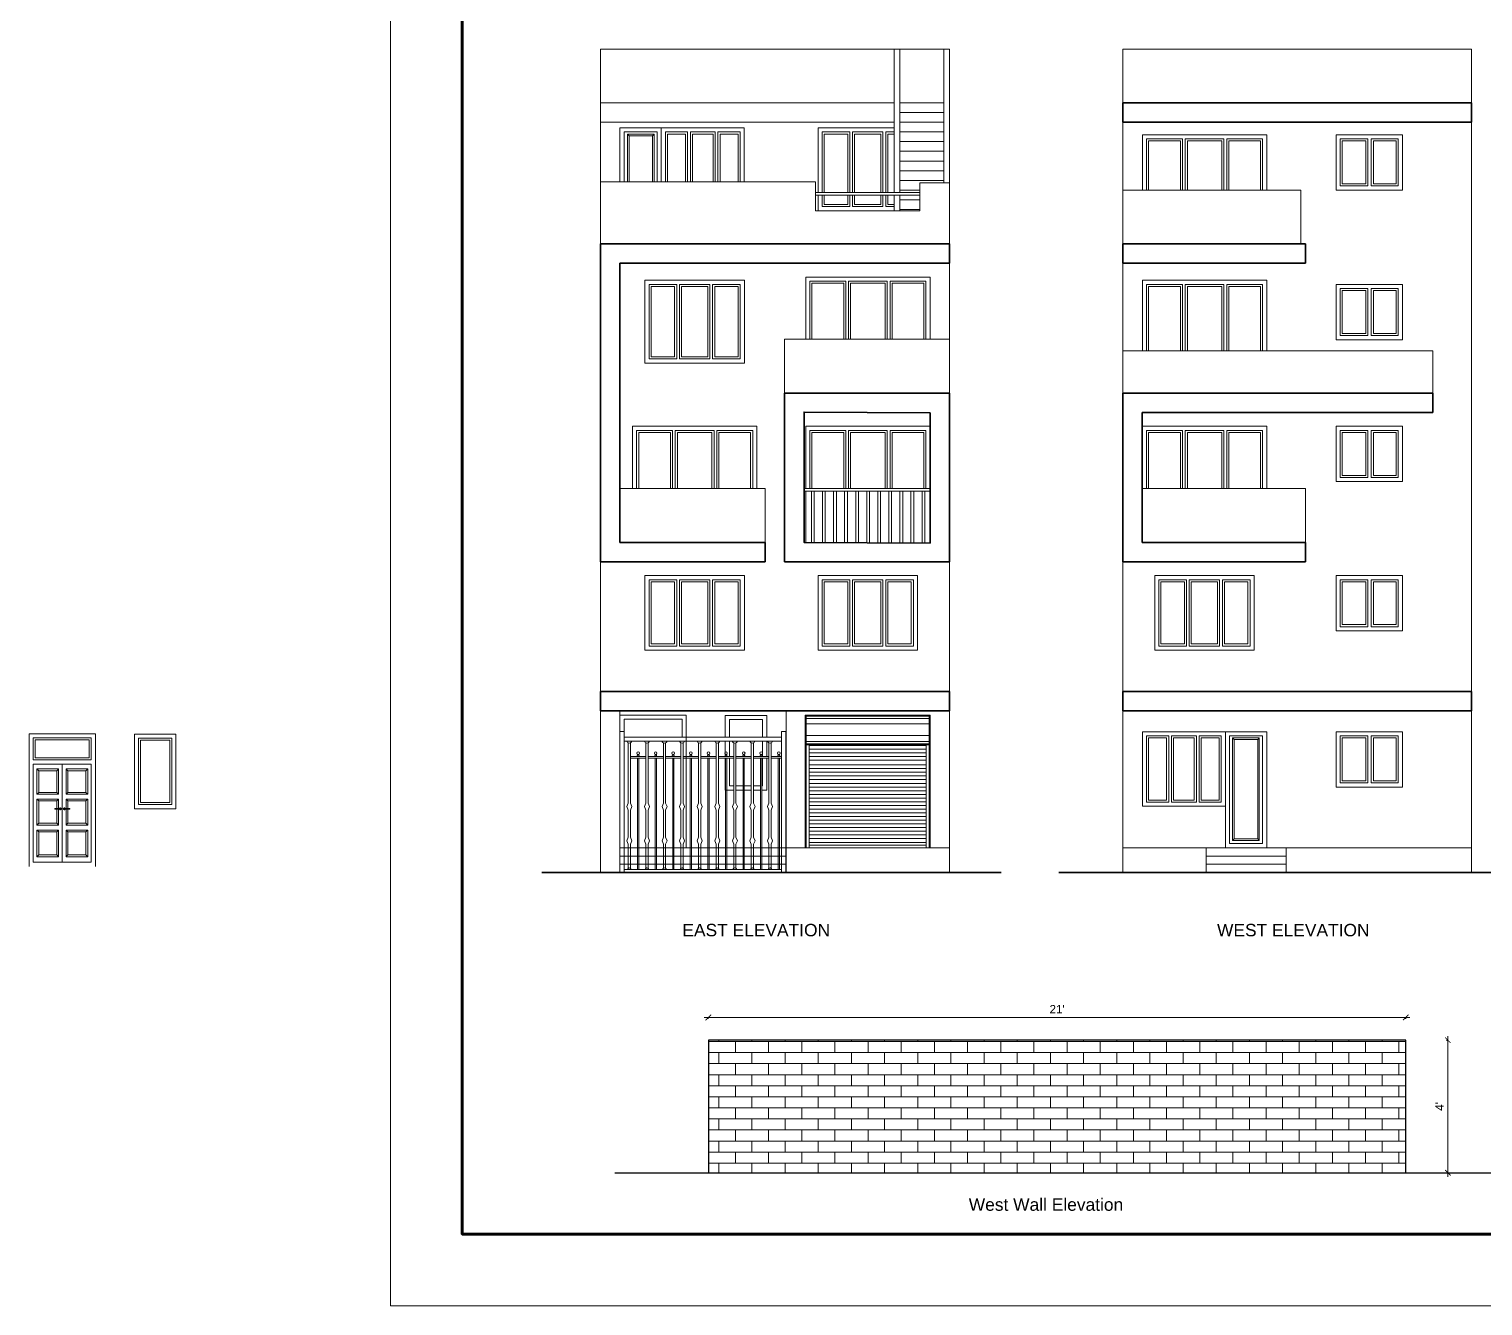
# Model space of a CAD drawing. Header units: inches. Extents: x -12071822 to 12321209, y -1222525 to 1319227.
# Drawn here: x 122663 to 123715, y 36139 to 37063 of the extents above; entities that cross this region are included whole.
import ezdxf

# ---------------------------------------------------------------- set-up
doc = ezdxf.new("R2010")
doc.units = ezdxf.units.IN
doc.header["$MEASUREMENT"] = 0
doc.header["$PDMODE"] = 35
for name, color, linetype, lineweight in [('BORDER', 7, 'Continuous', 60), ('ELE1', 3, 'Continuous', 9), ('elevation', 181, 'Continuous', 20), ('TEXT', 255, 'Continuous', 35), ('Walls', 11, 'Continuous', 35), ('Window', 3, 'Continuous', 0), ('Windows', 151, 'Continuous', 15)]:
    doc.layers.add(name, color=color, linetype=linetype, lineweight=lineweight)
doc.styles.get("Standard").update_dxf_attribs({"font": 'arial.ttf'})
doc.dimstyles.new('Copy(2) of Standard', dxfattribs={"dimtxt": 6, "dimasz": 4, "dimexe": 0, "dimexo": 6, "dimgap": 3, "dimtad": 1, "dimdec": 0, "dimlfac": 0.5, "dimzin": 0, "dimdsep": 46, "dimlunit": 4, "dimtxsty": 'Standard', "dimblk": 'ARCHTICK', "dimcen": 0.09, "dimdle": 3, "dimclrd": 256, "dimadec": 0, "dimazin": 0, "dimtfac": 1, "dimtdec": 0, "dimtofl": 0, "dimtmove": 0, "dimatfit": 3, "dimfxl": 1, "dimfxlon": 1, "dimtolj": 1, "dimtzin": 0, "dimlwd": -1, "dimarcsym": 0})

# ---------------------------------------------------------------- blocks, each defined once
blk = doc.blocks.new('gfsf')
at = {"layer": 'Windows'}
for p, q in [((114174.1, 36348.2), (114174.1, 36450.2)), ((114174.1, 36450.2), (114177.1, 36450.2)), ((114177.1, 36348.2), (114177.1, 36450.2)), ((114291.1, 36446.2), (114177.1, 36446.2)), ((114177.1, 36446.2), (114291.1, 36446.2)), ((114291.1, 36348.2), (114291.1, 36450.2)), ((114291.1, 36450.2), (114294.1, 36450.2)), ((114294.1, 36348.2), (114294.1, 36450.2)), ((114291.1, 36443.4), (114177.1, 36443.4)), ((114180.1, 36442.1), (114180.1, 36398.5)), ((114181.8, 36442.1), (114181.8, 36398.5)), ((114192.8, 36442.1), (114192.8, 36398.5)), ((114194.5, 36442.1), (114194.5, 36398.5)), ((114205.6, 36442.1), (114205.6, 36398.5)), ((114207.2, 36442.1), (114207.2, 36398.5)), ((114218.3, 36442.1), (114218.3, 36398.5)), ((114219.9, 36442.1), (114219.9, 36398.5)), ((114231, 36442.1), (114231, 36398.5)), ((114232.7, 36442.1), (114232.7, 36398.5)), ((114243.7, 36442.1), (114243.7, 36398.5)), ((114245.4, 36442.1), (114245.4, 36398.5)), ((114256.5, 36442.1), (114256.5, 36398.5)), ((114258.1, 36442.1), (114258.1, 36398.5)), ((114269.2, 36442.1), (114269.2, 36398.5)), ((114270.9, 36442.1), (114270.9, 36398.5)), ((114281.9, 36442.1), (114281.9, 36398.5)), ((114283.6, 36442.1), (114283.6, 36398.5)), ((114192.8, 36432.3), (114181.8, 36432.3)), ((114192.8, 36430.9), (114181.8, 36430.9)), ((114186.8, 36433.1), (114186.8, 36433.7)), ((114186.8, 36350.4), (114186.8, 36430.9)), ((114187.7, 36433.1), (114187.7, 36433.7)), ((114187.7, 36350.4), (114187.7, 36430.9)), ((114205.6, 36432.3), (114194.5, 36432.3)), ((114205.6, 36430.9), (114194.5, 36430.9)), ((114199.6, 36433.1), (114199.6, 36433.7)), ((114199.6, 36350.4), (114199.6, 36430.9)), ((114200.5, 36433.1), (114200.5, 36433.7)), ((114200.5, 36350.4), (114200.5, 36430.9)), ((114218.3, 36432.3), (114207.2, 36432.3)), ((114218.3, 36430.9), (114207.2, 36430.9)), ((114212.3, 36433.1), (114212.3, 36433.7)), ((114212.3, 36350.4), (114212.3, 36430.9)), ((114213.2, 36433.1), (114213.2, 36433.7)), ((114213.2, 36350.4), (114213.2, 36430.9)), ((114231, 36432.3), (114219.9, 36432.3)), ((114231, 36430.9), (114219.9, 36430.9)), ((114225, 36433.1), (114225, 36433.7)), ((114225, 36350.4), (114225, 36430.9)), ((114225.9, 36433.1), (114225.9, 36433.7)), ((114225.9, 36350.4), (114225.9, 36430.9)), ((114243.7, 36432.3), (114232.7, 36432.3)), ((114243.7, 36430.9), (114232.7, 36430.9)), ((114237.8, 36433.1), (114237.8, 36433.7)), ((114237.8, 36350.4), (114237.8, 36430.9)), ((114238.7, 36433.1), (114238.7, 36433.7)), ((114238.7, 36350.4), (114238.7, 36430.9)), ((114256.5, 36432.3), (114245.4, 36432.3)), ((114256.5, 36430.9), (114245.4, 36430.9)), ((114250.5, 36433.1), (114250.5, 36433.7)), ((114250.5, 36350.4), (114250.5, 36430.9)), ((114251.4, 36433.1), (114251.4, 36433.7)), ((114251.4, 36350.4), (114251.4, 36430.9)), ((114269.2, 36432.3), (114258.1, 36432.3)), ((114269.2, 36430.9), (114258.1, 36430.9)), ((114263.2, 36433.1), (114263.2, 36433.7)), ((114263.2, 36350.4), (114263.2, 36430.9)), ((114264.1, 36433.1), (114264.1, 36433.7)), ((114264.1, 36350.4), (114264.1, 36430.9)), ((114281.9, 36432.3), (114270.9, 36432.3)), ((114281.9, 36430.9), (114270.9, 36430.9)), ((114275.9, 36433.1), (114275.9, 36433.7)), ((114275.9, 36350.4), (114275.9, 36430.9)), ((114276.8, 36433.1), (114276.8, 36433.7)), ((114276.8, 36350.4), (114276.8, 36430.9)), ((114291.1, 36432.3), (114283.6, 36432.3)), ((114291.1, 36430.9), (114283.6, 36430.9)), ((114288.7, 36433.1), (114288.7, 36433.7)), ((114288.7, 36350.4), (114288.7, 36430.9)), ((114289.6, 36433.1), (114289.6, 36433.7)), ((114289.6, 36350.4), (114289.6, 36430.9)), ((114179.1, 36396.1), (114180.1, 36398.5)), ((114180.1, 36393.4), (114179.1, 36396.1)), ((114180.1, 36393.4), (114180.1, 36373.9)), ((114182.7, 36396.1), (114181.8, 36398.5)), ((114181.8, 36393.4), (114182.7, 36396.1)), ((114181.8, 36393.4), (114181.8, 36373.9)), ((114191.8, 36396.1), (114192.8, 36398.5)), ((114192.8, 36393.4), (114191.8, 36396.1)), ((114192.8, 36393.4), (114192.8, 36373.9)), ((114195.5, 36396.1), (114194.5, 36398.5)), ((114194.5, 36393.4), (114195.5, 36396.1)), ((114194.5, 36393.4), (114194.5, 36373.9)), ((114204.6, 36396.1), (114205.6, 36398.5)), ((114205.6, 36393.4), (114204.6, 36396.1)), ((114205.6, 36393.4), (114205.6, 36373.9)), ((114208.2, 36396.1), (114207.2, 36398.5)), ((114207.2, 36393.4), (114208.2, 36396.1)), ((114207.2, 36393.4), (114207.2, 36373.9)), ((114217.3, 36396.1), (114218.3, 36398.5)), ((114218.3, 36393.4), (114217.3, 36396.1)), ((114218.3, 36393.4), (114218.3, 36373.9)), ((114220.9, 36396.1), (114219.9, 36398.5)), ((114219.9, 36393.4), (114220.9, 36396.1)), ((114219.9, 36393.4), (114219.9, 36373.9)), ((114230, 36396.1), (114231, 36398.5)), ((114231, 36393.4), (114230, 36396.1)), ((114231, 36393.4), (114231, 36373.9)), ((114233.7, 36396.1), (114232.7, 36398.5)), ((114232.7, 36393.4), (114233.7, 36396.1)), ((114232.7, 36393.4), (114232.7, 36373.9)), ((114242.7, 36396.1), (114243.7, 36398.5)), ((114243.7, 36393.4), (114242.7, 36396.1)), ((114243.7, 36393.4), (114243.7, 36373.9)), ((114246.4, 36396.1), (114245.4, 36398.5)), ((114245.4, 36393.4), (114246.4, 36396.1)), ((114245.4, 36393.4), (114245.4, 36373.9)), ((114255.5, 36396.1), (114256.5, 36398.5)), ((114256.5, 36393.4), (114255.5, 36396.1)), ((114256.5, 36393.4), (114256.5, 36373.9)), ((114259.1, 36396.1), (114258.1, 36398.5)), ((114258.1, 36393.4), (114259.1, 36396.1)), ((114258.1, 36393.4), (114258.1, 36373.9)), ((114268.2, 36396.1), (114269.2, 36398.5)), ((114269.2, 36393.4), (114268.2, 36396.1)), ((114269.2, 36393.4), (114269.2, 36373.9)), ((114271.9, 36396.1), (114270.9, 36398.5)), ((114270.9, 36393.4), (114271.9, 36396.1)), ((114270.9, 36393.4), (114270.9, 36373.9)), ((114280.9, 36396.1), (114281.9, 36398.5)), ((114281.9, 36393.4), (114280.9, 36396.1)), ((114281.9, 36393.4), (114281.9, 36373.9)), ((114284.6, 36396.1), (114283.6, 36398.5)), ((114283.6, 36393.4), (114284.6, 36396.1)), ((114283.6, 36393.4), (114283.6, 36373.9)), ((114180.1, 36373.9), (114179.1, 36371.2)), ((114181.8, 36373.9), (114182.7, 36371.2)), ((114192.8, 36373.9), (114191.8, 36371.2)), ((114194.5, 36373.9), (114195.5, 36371.2)), ((114205.6, 36373.9), (114204.6, 36371.2)), ((114207.2, 36373.9), (114208.2, 36371.2)), ((114218.3, 36373.9), (114217.3, 36371.2)), ((114219.9, 36373.9), (114220.9, 36371.2)), ((114231, 36373.9), (114230, 36371.2)), ((114232.7, 36373.9), (114233.7, 36371.2)), ((114243.7, 36373.9), (114242.7, 36371.2)), ((114245.4, 36373.9), (114246.4, 36371.2)), ((114256.5, 36373.9), (114255.5, 36371.2)), ((114258.1, 36373.9), (114259.1, 36371.2)), ((114269.2, 36373.9), (114268.2, 36371.2)), ((114270.9, 36373.9), (114271.9, 36371.2)), ((114281.9, 36373.9), (114280.9, 36371.2)), ((114283.6, 36373.9), (114284.6, 36371.2)), ((114179.1, 36371.2), (114180.1, 36368.8)), ((114180.1, 36368.8), (114180.1, 36351.2)), ((114182.7, 36371.2), (114181.8, 36368.8)), ((114181.8, 36368.8), (114181.8, 36351.2)), ((114191.8, 36371.2), (114192.8, 36368.8)), ((114192.8, 36368.8), (114192.8, 36351.2)), ((114195.5, 36371.2), (114194.5, 36368.8)), ((114194.5, 36368.8), (114194.5, 36351.2)), ((114204.6, 36371.2), (114205.6, 36368.8)), ((114205.6, 36368.8), (114205.6, 36351.2)), ((114208.2, 36371.2), (114207.2, 36368.8)), ((114207.2, 36368.8), (114207.2, 36351.2)), ((114217.3, 36371.2), (114218.3, 36368.8)), ((114218.3, 36368.8), (114218.3, 36351.2)), ((114220.9, 36371.2), (114219.9, 36368.8)), ((114219.9, 36368.8), (114219.9, 36351.2)), ((114230, 36371.2), (114231, 36368.8)), ((114231, 36368.8), (114231, 36351.2)), ((114233.7, 36371.2), (114232.7, 36368.8)), ((114232.7, 36368.8), (114232.7, 36351.2)), ((114242.7, 36371.2), (114243.7, 36368.8)), ((114243.7, 36368.8), (114243.7, 36351.2)), ((114246.4, 36371.2), (114245.4, 36368.8)), ((114245.4, 36368.8), (114245.4, 36351.2)), ((114255.5, 36371.2), (114256.5, 36368.8)), ((114256.5, 36368.8), (114256.5, 36351.2)), ((114259.1, 36371.2), (114258.1, 36368.8)), ((114258.1, 36368.8), (114258.1, 36351.2)), ((114268.2, 36371.2), (114269.2, 36368.8)), ((114269.2, 36368.8), (114269.2, 36351.2)), ((114271.9, 36371.2), (114270.9, 36368.8)), ((114270.9, 36368.8), (114270.9, 36351.2)), ((114280.9, 36371.2), (114281.9, 36368.8)), ((114281.9, 36368.8), (114281.9, 36351.2)), ((114284.6, 36371.2), (114283.6, 36368.8)), ((114283.6, 36368.8), (114283.6, 36351.2)), ((114294.1, 36348.2), (114174.1, 36348.2)), ((114291.1, 36350.4), (114177.1, 36350.4)), ((114194.3, 36348.2), (114291.1, 36348.2))]:
    blk.add_line(p, q, dxfattribs=at)
for centre, radius, start, end in [((114180.9, 36443.7), 1.84, 189.5652, 350.4348), ((114187.3, 36434.6), 0.947, 0, 180), ((114193.7, 36443.7), 1.84, 189.5652, 350.4348), ((114200, 36434.6), 0.947, 0, 180), ((114206.4, 36443.7), 1.84, 189.5652, 350.4348), ((114212.7, 36434.6), 0.947, 0, 180), ((114219.1, 36443.7), 1.84, 189.5652, 350.4348), ((114225.5, 36434.6), 0.947, 0, 180), ((114231.8, 36443.7), 1.84, 189.5652, 350.4348), ((114238.2, 36434.6), 0.947, 0, 180), ((114244.6, 36443.7), 1.84, 189.5652, 350.4348), ((114250.9, 36434.6), 0.947, 0, 180), ((114257.3, 36443.7), 1.84, 189.5652, 350.4348), ((114263.7, 36434.6), 0.947, 0, 180), ((114270, 36443.7), 1.84, 189.5652, 350.4348), ((114276.4, 36434.6), 0.947, 0, 180), ((114282.8, 36443.7), 1.84, 189.5652, 350.4348), ((114289.1, 36434.6), 0.947, 0, 180), ((114187.3, 36434.6), 0.947, 180, 0), ((114187.3, 36432.3), 0.947, 0, 180), ((114200, 36434.6), 0.947, 180, 0), ((114200, 36432.3), 0.947, 0, 180), ((114212.7, 36434.6), 0.947, 180, 0), ((114212.7, 36432.3), 0.947, 0, 180), ((114225.5, 36434.6), 0.947, 180, 0), ((114225.5, 36432.3), 0.947, 0, 180), ((114238.2, 36434.6), 0.947, 180, 0), ((114238.2, 36432.3), 0.947, 0, 180), ((114250.9, 36434.6), 0.947, 180, 0), ((114250.9, 36432.3), 0.947, 0, 180), ((114263.7, 36434.6), 0.947, 180, 0), ((114263.7, 36432.3), 0.947, 0, 180), ((114276.4, 36434.6), 0.947, 180, 0), ((114276.4, 36432.3), 0.947, 0, 180), ((114289.1, 36434.6), 0.947, 180, 0), ((114289.1, 36432.3), 0.947, 0, 180), ((114180.9, 36350.1), 1.41, 12.4754, 167.5246), ((114193.7, 36350.1), 1.41, 12.4754, 167.5246), ((114206.4, 36350.1), 1.41, 12.4754, 167.5246), ((114219.1, 36350.1), 1.41, 12.4754, 167.5246), ((114231.8, 36350.1), 1.41, 12.4754, 167.5246), ((114244.6, 36350.1), 1.41, 12.4754, 167.5246), ((114257.3, 36350.1), 1.41, 12.4754, 167.5246), ((114270, 36350.1), 1.41, 12.4754, 167.5246), ((114282.8, 36350.1), 1.41, 12.4754, 167.5246)]:
    blk.add_arc(centre, radius, start, end, dxfattribs=at)
blk = doc.blocks.new('_ArchTick')
at = {"color": 0, "linetype": 'ByBlock', "const_width": 0.15}
blk.add_lwpolyline([(-0.5, -0.5), (0.5, 0.5)], dxfattribs=at)
blk = doc.blocks.new('*D389')
at = {"layer": 'Defpoints', "color": 0, "transparency": 16777216}
for p in [(123154.2, 36348.1), (123154.2, 36235.7), (123658.9, 36235.7)]:
    blk.add_point(p, dxfattribs=at)
at = {"layer": 'Windows', "transparency": 16777216}
blk.add_line((123661.9, 36348.1), (123151.2, 36348.1), dxfattribs=at)
at = {"layer": 'Windows', "color": 0, "lineweight": -2, "transparency": 16777216}
for p, q in [((123154.2, 36347.1), (123154.2, 36348.1)), ((123658.9, 36347.1), (123658.9, 36348.1))]:
    blk.add_line(p, q, dxfattribs=at)
at = {"layer": 'Windows', "transparency": 16777216, "xscale": 4, "yscale": 4, "zscale": 4, "rotation": 180}
blk.add_blockref('_ArchTick', (123154.2, 36348.1), dxfattribs=at)
at = {"layer": 'Windows', "transparency": 16777216, "xscale": 4, "yscale": 4, "zscale": 4}
blk.add_blockref('_ArchTick', (123658.9, 36348.1), dxfattribs=at)
at = {"layer": 'Windows', "color": 0, "lineweight": -2, "transparency": 16777216, "insert": (123406.6, 36354.1), "char_height": 6, "attachment_point": 5}
blk.add_mtext("\\A1;21'", dxfattribs=at)
blk = doc.blocks.new('*D634')
at = {"layer": 'Defpoints', "color": 0, "transparency": 16777216}
for p in [(123658.9, 36331.6), (123658.9, 36235.7), (123689.4, 36235.7)]:
    blk.add_point(p, dxfattribs=at)
at = {"layer": 'Windows', "color": 0, "lineweight": -2, "transparency": 16777216}
for p, q in [((123688.4, 36331.6), (123689.4, 36331.6)), ((123688.4, 36235.7), (123689.4, 36235.7))]:
    blk.add_line(p, q, dxfattribs=at)
at = {"layer": 'Windows', "transparency": 16777216}
blk.add_line((123689.4, 36334.6), (123689.4, 36232.7), dxfattribs=at)
at = {"layer": 'Windows', "transparency": 16777216, "xscale": 4, "yscale": 4, "zscale": 4}
for p, rotation in [((123689.4, 36331.6), 90), ((123689.4, 36235.7), 270)]:
    blk.add_blockref('_ArchTick', p, dxfattribs=dict(at, rotation=rotation))
at = {"layer": 'Windows', "color": 0, "lineweight": -2, "transparency": 16777216, "insert": (123683.4, 36283.7), "char_height": 6, "attachment_point": 5, "rotation": 90}
blk.add_mtext("\\A1;4'", dxfattribs=at)

msp = doc.modelspace()

# ---------------------------------------------------------------- hatches: boundary and pattern name
at = {"layer": 'Windows'}
h = msp.add_hatch(dxfattribs=at)
h.set_pattern_fill('AR-BRSTD', color=256, scale=3)
h.set_pattern_definition([(0, (14513.8055, -921.986), (0, 8.001), []), (90, (14513.805, -921.986), (-12, 8.001), [8.001, -8.001])])
h.paths.add_polyline_path([(123658.9, 36235.68), (123658.9, 36331.65), (123154.22, 36331.65), (123154.22, 36235.68)])

# ---------------------------------------------------------------- linework, layer by layer
at = {"layer": 'BORDER'}
msp.add_lwpolyline([(126038.98, 38282.19), (126038.98, 36191.34), (122976.14, 36191.34), (122976.14, 38282.19)], close=True, dxfattribs=at)
at = {"layer": 'ELE1'}
for p, q in [((123076.2, 36952.93), (123076.2, 37048.93)), ((123288.7, 37048.93), (123076.2, 37048.93)), ((123288.7, 36945.19), (123288.7, 37048.93)), ((123292.7, 37048.93), (123288.7, 37048.93)), ((123292.7, 36945.19), (123292.7, 37048.93)), ((123328.7, 37048.93), (123292.7, 37048.93)), ((123324.7, 36952.24), (123324.7, 37048.93)), ((123328.7, 36952.24), (123328.7, 37048.93)), ((123245.45, 37009.93), (123076.2, 37009.93)), ((123245.45, 37009.93), (123288.7, 37009.93)), ((123292.7, 37009.93), (123324.7, 37009.93)), ((123292.7, 37002.93), (123324.7, 37002.93)), ((123245.45, 36995.93), (123076.2, 36995.93)), ((123245.45, 36995.93), (123288.7, 36995.93)), ((123292.7, 36995.93), (123324.7, 36995.93)), ((123292.7, 36988.93), (123324.7, 36988.93)), ((123292.7, 36981.93), (123324.7, 36981.93)), ((123292.7, 36974.93), (123324.7, 36974.93)), ((123292.7, 36967.93), (123324.7, 36967.93)), ((123292.7, 36960.93), (123324.7, 36960.93)), ((123292.7, 36953.93), (123324.7, 36953.93)), ((123288.7, 36931.93), (123288.7, 36943.19)), ((123292.7, 36946.93), (123307.28, 36946.93)), ((123292.7, 36931.93), (123292.7, 36943.19)), ((123292.7, 36939.93), (123307.28, 36939.93)), ((123292.7, 36932.93), (123307.28, 36932.93))]:
    msp.add_line(p, q, dxfattribs=at)
at = {"layer": 'elevation'}
for p, q in [((123454.12, 37009.93), (123454.12, 37048.93)), ((123706.62, 37048.93), (123454.12, 37048.93)), ((123706.62, 37009.93), (123706.62, 37048.93)), ((123454.12, 36995.93), (123454.12, 36907.93)), ((123706.62, 36583.93), (123706.62, 36995.93)), ((123076.2, 36907.93), (123076.2, 36952.93)), ((123231.78, 36952.93), (123076.2, 36952.93)), ((123231.78, 36952.93), (123231.78, 36931.93)), ((123307.28, 36952.24), (123328.7, 36952.24)), ((123307.28, 36952.24), (123307.28, 36952.24)), ((123307.28, 36952.24), (123307.28, 36931.93)), ((123328.7, 36907.93), (123328.7, 36952.24)), ((123307.28, 36945.19), (123231.78, 36945.19)), ((123307.28, 36943.19), (123231.78, 36943.19)), ((123307.28, 36931.93), (123307.28, 36944.93)), ((123582.93, 36946.93), (123454.12, 36946.93)), ((123582.93, 36907.93), (123582.93, 36946.93)), ((123231.78, 36931.93), (123307.28, 36931.93)), ((123328.7, 36677.93), (123328.7, 36893.93)), ((123454.12, 36799.93), (123454.12, 36893.93)), ((123328.7, 36838.93), (123209.45, 36838.93)), ((123209.45, 36799.93), (123209.45, 36838.93)), ((123328.7, 36799.93), (123328.7, 36838.93)), ((123678.62, 36830.65), (123454.12, 36830.65)), ((123678.62, 36791.65), (123678.62, 36830.65)), ((123195.45, 36730.93), (123090.2, 36730.93)), ((123195.45, 36691.93), (123195.45, 36730.93)), ((123586.37, 36730.93), (123468.12, 36730.93)), ((123586.37, 36730.93), (123586.37, 36691.93)), ((123076.2, 36677.93), (123076.2, 36583.93)), ((123328.7, 36583.93), (123328.7, 36677.93)), ((123454.12, 36583.93), (123454.12, 36677.93)), ((123076.2, 36452.93), (123076.2, 36569.93)), ((123090.2, 36452.93), (123090.2, 36569.93)), ((123210.45, 36569.93), (123210.45, 36452.93)), ((123328.7, 36452.93), (123328.7, 36569.93)), ((123454.12, 36452.93), (123454.12, 36569.93)), ((123706.62, 36452.93), (123706.62, 36569.93)), ((123328.7, 36470.93), (123090.2, 36470.93)), ((123706.62, 36470.93), (123454.12, 36470.93)), ((123210.45, 36464.93), (123090.2, 36464.93)), ((123210.45, 36458.93), (123090.2, 36458.93)), ((123572.37, 36464.93), (123514.37, 36464.93)), ((123572.37, 36458.93), (123514.37, 36458.93))]:
    msp.add_line(p, q, dxfattribs=at)
at = {"layer": 'Walls'}
for p, q in [((123706.62, 37009.93), (123454.12, 37009.93)), ((123454.12, 37009.93), (123454.12, 36995.93)), ((123706.62, 36995.93), (123706.62, 37009.93)), ((123706.62, 36995.93), (123454.12, 36995.93)), ((123076.2, 36677.93), (123076.2, 36907.93)), ((123328.7, 36907.93), (123076.2, 36907.93)), ((123328.7, 36893.93), (123328.7, 36907.93)), ((123586.37, 36907.93), (123454.12, 36907.93)), ((123454.12, 36907.93), (123454.12, 36893.93)), ((123586.37, 36907.93), (123586.37, 36893.93)), ((123090.2, 36691.93), (123090.2, 36893.93)), ((123328.7, 36893.93), (123090.2, 36893.93)), ((123586.37, 36893.93), (123454.12, 36893.93)), ((123454.12, 36677.93), (123454.12, 36799.93)), ((123454.12, 36799.93), (123678.62, 36799.93)), ((123678.62, 36785.93), (123678.62, 36799.93)), ((123468.12, 36691.93), (123468.12, 36785.93)), ((123678.62, 36785.93), (123468.12, 36785.93)), ((123090.2, 36691.93), (123195.45, 36691.93)), ((123195.45, 36691.93), (123195.45, 36677.93)), ((123468.12, 36691.93), (123586.37, 36691.93)), ((123586.37, 36691.93), (123586.37, 36677.93)), ((123195.45, 36677.93), (123076.2, 36677.93)), ((123586.37, 36677.93), (123454.12, 36677.93)), ((123328.7, 36583.93), (123076.2, 36583.93)), ((123076.2, 36569.93), (123076.2, 36583.93)), ((123328.7, 36569.93), (123328.7, 36583.93)), ((123454.12, 36569.93), (123454.12, 36583.93)), ((123706.62, 36583.93), (123454.12, 36583.93)), ((123706.62, 36569.93), (123706.62, 36583.93)), ((123328.7, 36569.93), (123076.2, 36569.93)), ((123706.62, 36569.93), (123454.12, 36569.93)), ((123366.02, 36452.93), (123033.65, 36452.93)), ((123750.29, 36452.93), (123407.75, 36452.93))]:
    msp.add_line(p, q, dxfattribs=at)
for points in [[(123328.7, 36799.93), (123209.45, 36799.93), (123209.45, 36677.93), (123328.7, 36677.93)], [(123314.7, 36785.7), (123223.45, 36786.17), (123223.45, 36691.93), (123314.7, 36691.46)]]:
    msp.add_lwpolyline(points, close=True, dxfattribs=at)
at = {"layer": 'Window'}
msp.add_lwpolyline([(126090.98, 38334.19), (126090.98, 36139.34), (122924.14, 36139.34), (122924.14, 38334.19)], close=True, dxfattribs=at)
at = {"layer": 'Windows'}
for p, q in [((123120.26, 36991.93), (123090.2, 36991.93)), ((123090.2, 36952.93), (123090.2, 36991.93)), ((123090.2, 36985.93), (123090.2, 36952.93)), ((123093.2, 36988.93), (123093.2, 36952.93)), ((123117.26, 36988.93), (123093.2, 36988.93)), ((123095.63, 36987.43), (123114.95, 36987.43)), ((123096.81, 36986.25), (123095.63, 36987.43)), ((123095.63, 36987.43), (123095.63, 36952.93)), ((123096.81, 36986.25), (123113.76, 36986.25)), ((123096.81, 36986.25), (123096.81, 36952.93)), ((123113.76, 36986.25), (123114.95, 36987.43)), ((123113.76, 36986.25), (123113.76, 36952.93)), ((123114.95, 36987.43), (123114.95, 36952.93)), ((123117.26, 36988.93), (123117.26, 36952.93)), ((123120.2, 36952.93), (123120.2, 36991.93)), ((123120.2, 36991.93), (123180.2, 36991.93)), ((123123.2, 36988.93), (123123.2, 36952.93)), ((123123.2, 36988.93), (123139.2, 36988.93)), ((123139.2, 36952.93), (123139.2, 36988.93)), ((123141.2, 36952.93), (123141.2, 36988.93)), ((123141.2, 36988.93), (123159.2, 36988.93)), ((123159.2, 36952.93), (123159.2, 36988.93)), ((123161.2, 36952.93), (123161.2, 36988.93)), ((123161.2, 36988.93), (123177.2, 36988.93)), ((123177.2, 36952.93), (123177.2, 36988.93)), ((123180.2, 36991.93), (123180.2, 36952.93)), ((123236.58, 36945.19), (123236.58, 36988.93)), ((123256.58, 36988.93), (123236.58, 36988.93)), ((123256.58, 36945.19), (123256.58, 36988.93)), ((123258.58, 36945.19), (123258.58, 36988.93)), ((123280.58, 36988.93), (123258.58, 36988.93)), ((123280.58, 36945.19), (123280.58, 36988.93)), ((123282.58, 36945.19), (123282.58, 36988.93)), ((123288.7, 36988.93), (123282.58, 36988.93)), ((123558.37, 36986.93), (123468.37, 36986.93)), ((123468.37, 36986.93), (123468.37, 36946.93)), ((123471.37, 36946.93), (123471.37, 36983.93)), ((123497.37, 36983.93), (123471.37, 36983.93)), ((123497.37, 36946.93), (123497.37, 36983.93)), ((123499.37, 36946.93), (123499.37, 36983.93)), ((123527.37, 36983.93), (123499.37, 36983.93)), ((123527.37, 36946.93), (123527.37, 36983.93)), ((123529.37, 36946.93), (123529.37, 36983.93)), ((123555.37, 36983.93), (123529.37, 36983.93)), ((123555.37, 36983.93), (123555.37, 36946.93)), ((123558.37, 36946.93), (123558.37, 36986.93)), ((123611.5, 36949.88), (123611.5, 36983.93)), ((123631.5, 36983.93), (123611.5, 36983.93)), ((123631.5, 36949.88), (123631.5, 36983.93)), ((123634.01, 36949.88), (123634.01, 36983.93)), ((123653.5, 36983.93), (123634.01, 36983.93)), ((123653.5, 36983.93), (123653.5, 36949.88)), ((123236.58, 36934.93), (123236.58, 36943.19)), ((123256.58, 36934.93), (123256.58, 36943.19)), ((123258.58, 36934.93), (123258.58, 36943.19)), ((123280.58, 36934.93), (123280.58, 36943.19)), ((123282.58, 36934.93), (123282.58, 36943.19)), ((123631.5, 36949.88), (123611.5, 36949.88)), ((123653.5, 36949.88), (123634.01, 36949.88)), ((123256.58, 36934.93), (123236.58, 36934.93)), ((123280.58, 36934.93), (123258.58, 36934.93)), ((123288.7, 36934.93), (123282.58, 36934.93)), ((123111.33, 36824.65), (123111.33, 36878.65)), ((123131.33, 36878.65), (123111.33, 36878.65)), ((123131.33, 36824.65), (123131.33, 36878.65)), ((123133.33, 36824.65), (123133.33, 36878.65)), ((123155.33, 36878.65), (123133.33, 36878.65)), ((123155.33, 36824.65), (123155.33, 36878.65)), ((123157.33, 36824.65), (123157.33, 36878.65)), ((123177.33, 36878.65), (123157.33, 36878.65)), ((123177.33, 36878.65), (123177.33, 36824.65)), ((123227.7, 36838.93), (123227.7, 36880.93)), ((123253.7, 36880.93), (123227.7, 36880.93)), ((123253.7, 36838.93), (123253.7, 36880.93)), ((123255.7, 36838.93), (123255.7, 36880.93)), ((123283.7, 36880.93), (123255.7, 36880.93)), ((123283.7, 36838.93), (123283.7, 36880.93)), ((123285.7, 36838.93), (123285.7, 36880.93)), ((123311.7, 36880.93), (123285.7, 36880.93)), ((123311.7, 36880.93), (123311.7, 36838.93)), ((123471.37, 36830.65), (123471.37, 36878.65)), ((123497.37, 36878.65), (123471.37, 36878.65)), ((123497.37, 36830.65), (123497.37, 36878.65)), ((123499.37, 36830.65), (123499.37, 36878.65)), ((123527.37, 36878.65), (123499.37, 36878.65)), ((123527.37, 36830.65), (123527.37, 36878.65)), ((123529.37, 36830.65), (123529.37, 36878.65)), ((123555.37, 36878.65), (123529.37, 36878.65)), ((123555.37, 36878.65), (123555.37, 36830.65)), ((123558.37, 36881.65), (123558.37, 36830.65)), ((123611.5, 36841.6), (123611.5, 36875.65)), ((123631.5, 36875.65), (123611.5, 36875.65)), ((123631.5, 36841.6), (123631.5, 36875.65)), ((123634.01, 36841.6), (123634.01, 36875.65)), ((123653.5, 36875.65), (123634.01, 36875.65)), ((123653.5, 36875.65), (123653.5, 36841.6)), ((123631.5, 36841.6), (123611.5, 36841.6)), ((123653.5, 36841.6), (123634.01, 36841.6)), ((123131.33, 36824.65), (123111.33, 36824.65)), ((123155.33, 36824.65), (123133.33, 36824.65)), ((123177.33, 36824.65), (123157.33, 36824.65)), ((123076.2, 36705.93), (123076.2, 36777.65)), ((123102.33, 36730.93), (123102.33, 36772.93)), ((123128.33, 36772.93), (123102.33, 36772.93)), ((123128.33, 36730.93), (123128.33, 36772.93)), ((123130.33, 36730.93), (123130.33, 36772.93)), ((123158.33, 36772.93), (123130.33, 36772.93)), ((123158.33, 36730.93), (123158.33, 36772.93)), ((123160.33, 36730.93), (123160.33, 36772.93)), ((123186.33, 36772.93), (123160.33, 36772.93)), ((123186.33, 36772.93), (123186.33, 36730.93)), ((123227.7, 36730.93), (123227.7, 36772.93)), ((123253.7, 36772.93), (123227.7, 36772.93)), ((123253.7, 36730.93), (123253.7, 36772.93)), ((123255.7, 36730.93), (123255.7, 36772.93)), ((123283.7, 36772.93), (123255.7, 36772.93)), ((123283.7, 36730.93), (123283.7, 36772.93)), ((123285.7, 36730.93), (123285.7, 36772.93)), ((123311.7, 36772.93), (123285.7, 36772.93)), ((123311.7, 36772.93), (123311.7, 36730.93)), ((123558.37, 36775.93), (123468.37, 36775.93)), ((123471.37, 36730.93), (123471.37, 36772.93)), ((123497.37, 36772.93), (123471.37, 36772.93)), ((123497.37, 36730.93), (123497.37, 36772.93)), ((123499.37, 36730.93), (123499.37, 36772.93)), ((123527.37, 36772.93), (123499.37, 36772.93)), ((123527.37, 36730.93), (123527.37, 36772.93)), ((123529.37, 36730.93), (123529.37, 36772.93)), ((123555.37, 36772.93), (123529.37, 36772.93)), ((123555.37, 36772.93), (123555.37, 36730.93)), ((123558.37, 36730.93), (123558.37, 36775.93)), ((123611.5, 36738.88), (123611.5, 36772.93)), ((123631.5, 36772.93), (123611.5, 36772.93)), ((123631.5, 36738.88), (123631.5, 36772.93)), ((123634.01, 36738.88), (123634.01, 36772.93)), ((123653.5, 36772.93), (123634.01, 36772.93)), ((123653.5, 36772.93), (123653.5, 36738.88)), ((123314.7, 36730.93), (123223.45, 36730.93)), ((123631.5, 36738.88), (123611.5, 36738.88)), ((123653.5, 36738.88), (123634.01, 36738.88)), ((123314.7, 36728.93), (123223.45, 36728.93)), ((123228.87, 36691.91), (123228.87, 36728.93)), ((123230.87, 36691.9), (123230.87, 36728.93)), ((123236.87, 36691.87), (123236.87, 36728.93)), ((123238.87, 36691.85), (123238.87, 36728.93)), ((123244.87, 36691.82), (123244.87, 36728.93)), ((123246.87, 36691.81), (123246.87, 36728.93)), ((123252.87, 36691.78), (123252.87, 36728.93)), ((123254.87, 36691.77), (123254.87, 36728.93)), ((123260.87, 36691.74), (123260.87, 36728.93)), ((123262.87, 36691.73), (123262.87, 36728.93)), ((123268.87, 36691.7), (123268.87, 36728.93)), ((123270.87, 36691.69), (123270.87, 36728.93)), ((123276.87, 36691.66), (123276.87, 36728.93)), ((123278.87, 36691.65), (123278.87, 36728.93)), ((123284.87, 36691.62), (123284.87, 36728.93)), ((123286.87, 36691.61), (123286.87, 36728.93)), ((123292.87, 36691.58), (123292.87, 36728.93)), ((123294.87, 36691.57), (123294.87, 36728.93)), ((123300.87, 36691.54), (123300.87, 36728.93)), ((123302.87, 36691.52), (123302.87, 36728.93)), ((123308.87, 36691.49), (123308.87, 36728.93)), ((123310.87, 36691.48), (123310.87, 36728.93)), ((123111.33, 36616.93), (123111.33, 36664.93)), ((123131.33, 36664.93), (123111.33, 36664.93)), ((123131.33, 36616.93), (123131.33, 36664.93)), ((123133.33, 36616.93), (123133.33, 36664.93)), ((123155.33, 36664.93), (123133.33, 36664.93)), ((123155.33, 36616.93), (123155.33, 36664.93)), ((123157.33, 36616.93), (123157.33, 36664.93)), ((123177.33, 36664.93), (123157.33, 36664.93)), ((123177.33, 36664.93), (123177.33, 36616.93)), ((123236.58, 36616.93), (123236.58, 36664.93)), ((123256.58, 36664.93), (123236.58, 36664.93)), ((123256.58, 36616.93), (123256.58, 36664.93)), ((123258.58, 36616.93), (123258.58, 36664.93)), ((123280.58, 36664.93), (123258.58, 36664.93)), ((123280.58, 36616.93), (123280.58, 36664.93)), ((123282.58, 36616.93), (123282.58, 36664.93)), ((123302.58, 36664.93), (123282.58, 36664.93)), ((123302.58, 36664.93), (123302.58, 36616.93)), ((123480.25, 36616.93), (123480.25, 36664.93)), ((123500.25, 36664.93), (123480.25, 36664.93)), ((123500.25, 36616.93), (123500.25, 36664.93)), ((123502.25, 36616.93), (123502.25, 36664.93)), ((123524.25, 36664.93), (123502.25, 36664.93)), ((123524.25, 36616.93), (123524.25, 36664.93)), ((123526.25, 36616.93), (123526.25, 36664.93)), ((123546.25, 36664.93), (123526.25, 36664.93)), ((123546.25, 36664.93), (123546.25, 36616.93)), ((123611.5, 36630.88), (123611.5, 36664.93)), ((123631.5, 36664.93), (123611.5, 36664.93)), ((123631.5, 36630.88), (123631.5, 36664.93)), ((123634.01, 36630.88), (123634.01, 36664.93)), ((123653.5, 36664.93), (123634.01, 36664.93)), ((123653.5, 36664.93), (123653.5, 36630.88)), ((123631.5, 36630.88), (123611.5, 36630.88)), ((123653.5, 36630.88), (123634.01, 36630.88)), ((123131.33, 36616.93), (123111.33, 36616.93)), ((123155.33, 36616.93), (123133.33, 36616.93)), ((123177.33, 36616.93), (123157.33, 36616.93)), ((123256.58, 36616.93), (123236.58, 36616.93)), ((123280.58, 36616.93), (123258.58, 36616.93)), ((123302.58, 36616.93), (123282.58, 36616.93)), ((123500.25, 36616.93), (123480.25, 36616.93)), ((123524.25, 36616.93), (123502.25, 36616.93)), ((123546.25, 36616.93), (123526.25, 36616.93)), ((123138.2, 36566.93), (123090.2, 36566.93)), ((123090.2, 36566.93), (123090.2, 36470.93)), ((123135.2, 36563.93), (123093.2, 36563.93)), ((123093.2, 36563.93), (123093.2, 36554.98)), ((123135.2, 36550.93), (123135.2, 36563.93)), ((123138.2, 36470.93), (123138.2, 36566.93)), ((123193.45, 36563.7), (123169.45, 36563.7)), ((123169.45, 36550.93), (123169.45, 36563.7)), ((123193.45, 36550.93), (123193.45, 36563.7)), ((123224.38, 36566.93), (123224.38, 36470.93)), ((123314.7, 36566.93), (123224.38, 36566.93)), ((123224.96, 36566.93), (123224.96, 36470.93)), ((123314.13, 36566.13), (123224.96, 36566.13)), ((123314.13, 36564.43), (123224.96, 36564.43)), ((123314.13, 36566.93), (123314.13, 36470.93)), ((123314.7, 36566.93), (123314.7, 36470.93)), ((122710.65, 36553.44), (122662.65, 36553.44)), ((122662.65, 36553.44), (122662.65, 36457.44)), ((122707.65, 36550.44), (122665.65, 36550.44)), ((122665.65, 36550.44), (122665.65, 36534.44)), ((122707.65, 36534.44), (122707.65, 36550.44)), ((122710.65, 36457.44), (122710.65, 36553.44)), ((123314.13, 36560.63), (123224.96, 36560.63)), ((123314.13, 36552.05), (123224.96, 36552.05)), ((123528.37, 36554.93), (123468.37, 36554.93)), ((123468.37, 36554.93), (123468.37, 36500.93)), ((123471.37, 36503.93), (123471.37, 36551.93)), ((123487.37, 36551.93), (123471.37, 36551.93)), ((123487.37, 36503.93), (123487.37, 36551.93)), ((123489.37, 36503.93), (123489.37, 36551.93)), ((123507.37, 36551.93), (123489.37, 36551.93)), ((123507.37, 36503.93), (123507.37, 36551.93)), ((123509.37, 36503.93), (123509.37, 36551.93)), ((123525.37, 36551.93), (123509.37, 36551.93)), ((123525.37, 36551.93), (123525.37, 36503.93)), ((123528.32, 36554.93), (123558.37, 36554.93)), ((123528.37, 36470.93), (123528.37, 36554.93)), ((123531.32, 36551.93), (123531.32, 36473.93)), ((123531.32, 36551.93), (123555.37, 36551.93)), ((123552.95, 36550.43), (123533.63, 36550.43)), ((123533.63, 36550.43), (123533.63, 36476.11)), ((123534.81, 36549.25), (123533.63, 36550.43)), ((123551.76, 36549.25), (123552.95, 36550.43)), ((123552.95, 36550.43), (123552.95, 36476.11)), ((123555.37, 36551.93), (123555.37, 36473.93)), ((123558.37, 36470.93), (123558.37, 36554.93)), ((123611.5, 36517.88), (123611.5, 36551.93)), ((123631.5, 36551.93), (123611.5, 36551.93)), ((123631.5, 36517.88), (123631.5, 36551.93)), ((123634.01, 36517.88), (123634.01, 36551.93)), ((123653.5, 36551.93), (123634.01, 36551.93)), ((123653.5, 36551.93), (123653.5, 36517.88)), ((122706.15, 36548.94), (122667.15, 36548.94)), ((122667.15, 36548.94), (122667.15, 36535.94)), ((122706.15, 36535.94), (122706.15, 36548.94)), ((122765.9, 36550.21), (122741.9, 36550.21)), ((122741.9, 36502.21), (122741.9, 36550.21)), ((122764.4, 36548.71), (122743.4, 36548.71)), ((122743.4, 36503.71), (122743.4, 36548.71)), ((122764.4, 36503.71), (122764.4, 36548.71)), ((122765.9, 36502.21), (122765.9, 36550.21)), ((123169.45, 36537.09), (123169.45, 36548.16)), ((123193.45, 36537.09), (123193.45, 36548.16)), ((123314.13, 36547.73), (123224.96, 36547.73)), ((123314.13, 36546.03), (123224.96, 36546.03)), ((123314.13, 36545.49), (123224.96, 36545.49)), ((123227.26, 36545.49), (123227.26, 36470.93)), ((123311.82, 36544.88), (123227.26, 36544.88)), ((123311.82, 36542.21), (123227.26, 36542.21)), ((123311.82, 36545.49), (123311.82, 36470.93)), ((123551.76, 36549.25), (123534.81, 36549.25)), ((123534.81, 36549.25), (123534.81, 36477.3)), ((123551.76, 36549.25), (123551.76, 36477.3)), ((123558.37, 36548.93), (123558.37, 36470.93)), ((122707.65, 36534.44), (122665.65, 36534.44)), ((122707.65, 36531.44), (122665.65, 36531.44)), ((122665.65, 36531.44), (122665.65, 36460.44)), ((122706.15, 36535.94), (122667.15, 36535.94)), ((122686.65, 36531.44), (122686.65, 36460.44)), ((122707.65, 36460.44), (122707.65, 36531.44)), ((123169.45, 36515.7), (123169.45, 36535.7)), ((123193.45, 36515.7), (123193.45, 36535.7)), ((123311.82, 36539.54), (123227.26, 36539.54)), ((123311.82, 36536.87), (123227.26, 36536.87)), ((123311.82, 36534.2), (123227.26, 36534.2)), ((123311.82, 36530.87), (123227.26, 36530.87)), ((122683.94, 36527.96), (122668.35, 36527.96)), ((122669.61, 36526.71), (122668.35, 36527.96)), ((122668.35, 36509.6), (122668.35, 36527.96)), ((122682.68, 36526.71), (122669.61, 36526.71)), ((122669.61, 36510.85), (122669.61, 36526.71)), ((122683.94, 36527.96), (122682.68, 36526.71)), ((122682.68, 36510.85), (122682.68, 36526.71)), ((122683.94, 36509.6), (122683.94, 36527.96)), ((122689.47, 36527.96), (122705.06, 36527.96)), ((122689.47, 36509.6), (122689.47, 36527.96)), ((122689.47, 36527.96), (122690.73, 36526.71)), ((122690.73, 36526.71), (122703.8, 36526.71)), ((122690.73, 36510.85), (122690.73, 36526.71)), ((122703.8, 36526.71), (122705.06, 36527.96)), ((122703.8, 36510.85), (122703.8, 36526.71)), ((122705.06, 36509.6), (122705.06, 36527.96)), ((123311.82, 36528.2), (123227.26, 36528.2)), ((123311.82, 36525.54), (123227.26, 36525.54)), ((123311.82, 36522.87), (123227.26, 36522.87)), ((123311.82, 36520.2), (123227.26, 36520.2)), ((122668.35, 36509.6), (122669.61, 36510.85)), ((122683.94, 36509.6), (122668.35, 36509.6)), ((122682.68, 36510.85), (122669.61, 36510.85)), ((122683.94, 36509.6), (122682.68, 36510.85)), ((122689.47, 36509.6), (122690.73, 36510.85)), ((122689.47, 36509.6), (122705.06, 36509.6)), ((122690.73, 36510.85), (122703.8, 36510.85)), ((122705.06, 36509.6), (122703.8, 36510.85)), ((123169.45, 36515.7), (123172.59, 36515.7)), ((123174.24, 36515.7), (123179.33, 36515.7)), ((123180.23, 36515.7), (123185.32, 36515.7)), ((123186.97, 36515.7), (123192.06, 36515.7)), ((123192.96, 36515.7), (123193.45, 36515.7)), ((123311.82, 36517.53), (123227.26, 36517.53)), ((123311.82, 36514.86), (123227.26, 36514.86)), ((123311.82, 36512.2), (123227.26, 36512.2)), ((123311.82, 36509.53), (123227.26, 36509.53)), ((123631.5, 36517.88), (123611.5, 36517.88)), ((123653.5, 36517.88), (123634.01, 36517.88)), ((122668.35, 36506.11), (122683.94, 36506.11)), ((122669.61, 36504.86), (122668.35, 36506.11)), ((122668.35, 36506.11), (122668.35, 36487.37)), ((122669.61, 36504.86), (122682.68, 36504.86)), ((122669.61, 36504.86), (122669.61, 36488.62)), ((122685.3, 36499.37), (122681.53, 36499.37)), ((122685.3, 36498.87), (122681.53, 36498.87)), ((122683.94, 36506.11), (122682.68, 36504.86)), ((122682.68, 36504.86), (122682.68, 36488.62)), ((122682.68, 36498.87), (122682.68, 36498.74)), ((122683.94, 36506.11), (122683.94, 36487.37)), ((122688.11, 36499.37), (122691.88, 36499.37)), ((122688.11, 36498.87), (122691.88, 36498.87)), ((122705.06, 36506.11), (122689.47, 36506.11)), ((122689.47, 36506.11), (122690.73, 36504.86)), ((122689.47, 36506.11), (122689.47, 36487.37)), ((122703.8, 36504.86), (122690.73, 36504.86)), ((122690.73, 36504.86), (122690.73, 36488.62)), ((122690.73, 36498.87), (122690.73, 36498.74)), ((122703.8, 36504.86), (122705.06, 36506.11)), ((122703.8, 36504.86), (122703.8, 36488.62)), ((122705.06, 36506.11), (122705.06, 36487.37)), ((122741.9, 36502.21), (122765.9, 36502.21)), ((122743.4, 36503.71), (122764.4, 36503.71)), ((123224.38, 36473.79), (123224.38, 36503.17)), ((123311.82, 36506.86), (123227.26, 36506.86)), ((123311.82, 36504.19), (123227.26, 36504.19)), ((123311.82, 36501.52), (123227.26, 36501.52)), ((123311.82, 36498.86), (123227.26, 36498.86)), ((123314.7, 36473.79), (123314.7, 36503.17)), ((123468.37, 36500.93), (123528.37, 36500.93)), ((123487.37, 36503.93), (123471.37, 36503.93)), ((123507.37, 36503.93), (123489.37, 36503.93)), ((123525.37, 36503.93), (123509.37, 36503.93)), ((122669.61, 36488.62), (122668.35, 36487.37)), ((122683.94, 36487.37), (122668.35, 36487.37)), ((122682.68, 36488.62), (122669.61, 36488.62)), ((122683.94, 36487.37), (122682.68, 36488.62)), ((122689.47, 36487.37), (122690.73, 36488.62)), ((122689.47, 36487.37), (122705.06, 36487.37)), ((122690.73, 36488.62), (122703.8, 36488.62)), ((122703.8, 36488.62), (122705.06, 36487.37)), ((123311.82, 36496.19), (123227.26, 36496.19)), ((123311.82, 36493.52), (123227.26, 36493.52)), ((123311.82, 36490.85), (123227.26, 36490.85)), ((123311.82, 36488.18), (123227.26, 36488.18)), ((122683.94, 36483.63), (122668.35, 36483.63)), ((122668.35, 36483.63), (122669.61, 36482.38)), ((122668.35, 36483.63), (122668.35, 36464.46)), ((122682.68, 36482.38), (122669.61, 36482.38)), ((122669.61, 36482.38), (122669.61, 36465.72)), ((122683.94, 36483.63), (122682.68, 36482.38)), ((122682.68, 36482.38), (122682.68, 36465.72)), ((122683.94, 36483.63), (122683.94, 36464.46)), ((122689.47, 36483.63), (122705.06, 36483.63)), ((122689.47, 36483.63), (122689.47, 36464.46)), ((122689.47, 36483.63), (122690.73, 36482.38)), ((122690.73, 36482.38), (122703.8, 36482.38)), ((122690.73, 36482.38), (122690.73, 36465.72)), ((122705.06, 36483.63), (122703.8, 36482.38)), ((122703.8, 36482.38), (122703.8, 36465.72)), ((122705.06, 36483.63), (122705.06, 36464.46)), ((123311.82, 36485.52), (123227.26, 36485.52)), ((123227.26, 36482.07), (123227.26, 36485.46)), ((123311.82, 36482.85), (123227.26, 36482.85)), ((123311.82, 36480.18), (123227.26, 36480.18)), ((123311.82, 36477.51), (123227.26, 36477.51)), ((123534.81, 36477.3), (123533.63, 36476.11)), ((123534.81, 36477.3), (123551.76, 36477.3)), ((123551.76, 36477.3), (123552.95, 36476.11)), ((123311.82, 36474.84), (123227.26, 36474.84)), ((123311.82, 36472.76), (123227.26, 36472.76)), ((123514.37, 36452.93), (123514.37, 36470.93)), ((123528.37, 36470.93), (123558.37, 36470.93)), ((123531.32, 36473.93), (123555.37, 36473.93)), ((123533.63, 36476.11), (123552.95, 36476.11)), ((123572.37, 36452.93), (123572.37, 36470.93)), ((122665.65, 36460.44), (122707.65, 36460.44)), ((122669.61, 36465.72), (122668.35, 36464.46)), ((122683.94, 36464.46), (122668.35, 36464.46)), ((122682.68, 36465.72), (122669.61, 36465.72)), ((122683.94, 36464.46), (122682.68, 36465.72)), ((122689.47, 36464.46), (122690.73, 36465.72)), ((122689.47, 36464.46), (122705.06, 36464.46)), ((122690.73, 36465.72), (122703.8, 36465.72)), ((122703.8, 36465.72), (122705.06, 36464.46))]:
    msp.add_line(p, q, dxfattribs=at)
at = {"layer": 'Windows', "lineweight": -2}
for p, q in [((123154.22, 36331.65), (123154.22, 36235.68)), ((123658.9, 36331.65), (123154.22, 36331.65)), ((123658.9, 36235.68), (123658.9, 36331.65)), ((123086.66, 36235.68), (123726.38, 36235.68))]:
    msp.add_line(p, q, dxfattribs=at)
at = {"layer": 'Windows'}
for points in [[(123124.7, 36952.93), (123124.7, 36987.43), (123137.7, 36987.43), (123137.7, 36952.93)], [(123142.7, 36952.93), (123142.7, 36987.43), (123157.7, 36987.43), (123157.7, 36952.93)], [(123162.7, 36952.93), (123162.7, 36987.43), (123175.7, 36987.43), (123175.7, 36952.93)], [(123288.7, 36991.93), (123233.58, 36991.93), (123233.58, 36945.19)], [(123255.08, 36945.19), (123255.08, 36987.43), (123238.08, 36987.43), (123238.08, 36945.19)], [(123279.08, 36945.19), (123279.08, 36987.43), (123260.08, 36987.43), (123260.08, 36945.19)], [(123288.7, 36987.43), (123284.08, 36987.43), (123284.08, 36945.19)], [(123495.87, 36946.93), (123495.87, 36982.43), (123472.87, 36982.43), (123472.87, 36946.93)], [(123525.87, 36946.93), (123525.87, 36982.43), (123500.87, 36982.43), (123500.87, 36946.93)], [(123553.87, 36946.93), (123553.87, 36982.43), (123530.87, 36982.43), (123530.87, 36946.93)], [(123233.58, 36943.19), (123233.58, 36931.93), (123288.7, 36931.93)], [(123238.08, 36943.19), (123238.08, 36936.43), (123255.08, 36936.43), (123255.08, 36943.19)], [(123260.08, 36943.19), (123260.08, 36936.43), (123279.08, 36936.43), (123279.08, 36943.19)], [(123284.08, 36943.19), (123284.08, 36936.43), (123288.7, 36936.43)], [(123314.7, 36838.93), (123314.7, 36883.93), (123224.7, 36883.93), (123224.7, 36838.93)], [(123252.2, 36838.93), (123252.2, 36879.43), (123229.2, 36879.43), (123229.2, 36838.93)], [(123282.2, 36838.93), (123282.2, 36879.43), (123257.2, 36879.43), (123257.2, 36838.93)], [(123310.2, 36838.93), (123310.2, 36879.43), (123287.2, 36879.43), (123287.2, 36838.93)], [(123558.37, 36881.65), (123468.37, 36881.65), (123468.37, 36830.65)], [(123495.87, 36830.65), (123495.87, 36877.15), (123472.87, 36877.15), (123472.87, 36830.65)], [(123525.87, 36830.65), (123525.87, 36877.15), (123500.87, 36877.15), (123500.87, 36830.65)], [(123553.87, 36830.65), (123553.87, 36877.15), (123530.87, 36877.15), (123530.87, 36830.65)], [(123314.7, 36799.46), (123314.7, 36799.93)], [(123189.33, 36730.93), (123189.33, 36775.93), (123099.33, 36775.93), (123099.33, 36730.93)], [(123126.83, 36730.93), (123126.83, 36771.43), (123103.83, 36771.43), (123103.83, 36730.93)], [(123156.83, 36730.93), (123156.83, 36771.43), (123131.83, 36771.43), (123131.83, 36730.93)], [(123184.83, 36730.93), (123184.83, 36771.43), (123161.83, 36771.43), (123161.83, 36730.93)], [(123314.7, 36691.46), (123314.7, 36775.93), (123224.7, 36775.93), (123224.7, 36730.93)], [(123252.2, 36730.93), (123252.2, 36771.43), (123229.2, 36771.43), (123229.2, 36730.93)], [(123282.2, 36730.93), (123282.2, 36771.43), (123257.2, 36771.43), (123257.2, 36730.93)], [(123310.2, 36730.93), (123310.2, 36771.43), (123287.2, 36771.43), (123287.2, 36730.93)], [(123495.87, 36730.93), (123495.87, 36771.43), (123472.87, 36771.43), (123472.87, 36730.93)], [(123525.87, 36730.93), (123525.87, 36771.43), (123500.87, 36771.43), (123500.87, 36730.93)], [(123553.87, 36730.93), (123553.87, 36771.43), (123530.87, 36771.43), (123530.87, 36730.93)], [(123224.7, 36728.93), (123224.7, 36691.93)], [(123196.45, 36550.93), (123196.45, 36566.7), (123166.45, 36566.7), (123166.45, 36550.93)], [(123166.45, 36548.16), (123166.45, 36537.09)], [(123196.45, 36537.09), (123196.45, 36548.16)], [(123166.45, 36535.7), (123166.45, 36512.7), (123172.59, 36512.7)], [(123192.96, 36512.7), (123196.45, 36512.7), (123196.45, 36535.7)], [(123174.24, 36512.7), (123179.33, 36512.7)], [(123180.23, 36512.7), (123185.32, 36512.7)], [(123186.97, 36512.7), (123192.06, 36512.7)]]:
    msp.add_lwpolyline(points, dxfattribs=at)
for points in [[(123656.5, 36986.93), (123608.5, 36986.93), (123608.5, 36946.88), (123656.5, 36946.88)], [(123613, 36951.38), (123630, 36951.38), (123630, 36982.43), (123613, 36982.43)], [(123635.51, 36951.38), (123652, 36951.38), (123652, 36982.43), (123635.51, 36982.43)], [(123180.33, 36881.65), (123108.33, 36881.65), (123108.33, 36821.65), (123180.33, 36821.65)], [(123112.83, 36826.15), (123129.83, 36826.15), (123129.83, 36877.15), (123112.83, 36877.15)], [(123134.83, 36826.15), (123153.83, 36826.15), (123153.83, 36877.15), (123134.83, 36877.15)], [(123158.83, 36826.15), (123175.83, 36826.15), (123175.83, 36877.15), (123158.83, 36877.15)], [(123656.5, 36878.65), (123608.5, 36878.65), (123608.5, 36838.6), (123656.5, 36838.6)], [(123613, 36843.1), (123630, 36843.1), (123630, 36874.15), (123613, 36874.15)], [(123635.51, 36843.1), (123652, 36843.1), (123652, 36874.15), (123635.51, 36874.15)], [(123656.5, 36775.93), (123608.5, 36775.93), (123608.5, 36735.88), (123656.5, 36735.88)], [(123613, 36740.38), (123630, 36740.38), (123630, 36771.43), (123613, 36771.43)], [(123635.51, 36740.38), (123652, 36740.38), (123652, 36771.43), (123635.51, 36771.43)], [(123180.33, 36667.93), (123108.33, 36667.93), (123108.33, 36613.93), (123180.33, 36613.93)], [(123305.58, 36667.93), (123233.58, 36667.93), (123233.58, 36613.93), (123305.58, 36613.93)], [(123549.25, 36667.93), (123477.25, 36667.93), (123477.25, 36613.93), (123549.25, 36613.93)], [(123656.5, 36667.93), (123608.5, 36667.93), (123608.5, 36627.88), (123656.5, 36627.88)], [(123112.83, 36618.43), (123129.83, 36618.43), (123129.83, 36663.43), (123112.83, 36663.43)], [(123134.83, 36618.43), (123153.83, 36618.43), (123153.83, 36663.43), (123134.83, 36663.43)], [(123158.83, 36618.43), (123175.83, 36618.43), (123175.83, 36663.43), (123158.83, 36663.43)], [(123238.08, 36618.43), (123255.08, 36618.43), (123255.08, 36663.43), (123238.08, 36663.43)], [(123260.08, 36618.43), (123279.08, 36618.43), (123279.08, 36663.43), (123260.08, 36663.43)], [(123284.08, 36618.43), (123301.08, 36618.43), (123301.08, 36663.43), (123284.08, 36663.43)], [(123481.75, 36618.43), (123498.75, 36618.43), (123498.75, 36663.43), (123481.75, 36663.43)], [(123503.75, 36618.43), (123522.75, 36618.43), (123522.75, 36663.43), (123503.75, 36663.43)], [(123527.75, 36618.43), (123544.75, 36618.43), (123544.75, 36663.43), (123527.75, 36663.43)], [(123613, 36632.38), (123630, 36632.38), (123630, 36663.43), (123613, 36663.43)], [(123635.51, 36632.38), (123652, 36632.38), (123652, 36663.43), (123635.51, 36663.43)], [(122738.9, 36553.21), (122738.9, 36499.21), (122768.9, 36499.21), (122768.9, 36553.21)], [(123485.87, 36505.43), (123485.87, 36550.43), (123472.87, 36550.43), (123472.87, 36505.43)], [(123505.87, 36505.43), (123505.87, 36550.43), (123490.87, 36550.43), (123490.87, 36505.43)], [(123523.87, 36505.43), (123523.87, 36550.43), (123510.87, 36550.43), (123510.87, 36505.43)], [(123656.5, 36554.93), (123608.5, 36554.93), (123608.5, 36514.88), (123656.5, 36514.88)], [(123613, 36519.38), (123630, 36519.38), (123630, 36550.43), (123613, 36550.43)], [(123635.51, 36519.38), (123652, 36519.38), (123652, 36550.43), (123635.51, 36550.43)]]:
    msp.add_lwpolyline(points, close=True, dxfattribs=at)
for centre, radius, start, end in [((122681.53, 36499.12), 0.251, 90, 270), ((122685.3, 36499.12), 0.753, 199.47122, 160.52878), ((122685.3, 36499.12), 0.251, 270, 90), ((122688.11, 36499.12), 0.753, 19.47122, 340.52878), ((122688.11, 36499.12), 0.251, 90, 270), ((122691.88, 36499.12), 0.251, 270, 90)]:
    msp.add_arc(centre, radius, start, end, dxfattribs=at)

# ---------------------------------------------------------------- block references
at = {"layer": 'Windows', "lineweight": -2}
msp.add_blockref('gfsf', (8916.11, 104.77), dxfattribs=at)

# ---------------------------------------------------------------- texts
at = {"layer": 'TEXT', "insert": (123308.37, 36217.19), "char_height": 9, "attachment_point": 1}
msp.add_mtext_dynamic_manual_height_columns('\\pi34.31657;West Wall Elevation', width=179.408, gutter_width=4.86, heights=[0], dxfattribs=at)
at = {"layer": 'Windows', "char_height": 9, "attachment_point": 1}
for s, insert in [('\\pi70.08734;EAST ELEVATION', (123065.35, 36415.84)), ('\\pi67.92635;WEST ELEVATION', (123454.43, 36415.84))]:
    msp.add_mtext_dynamic_manual_height_columns(s, width=245.0498, gutter_width=2.25, heights=[37.88], dxfattribs=dict(at, insert=insert))

# ---------------------------------------------------------------- dimensions: what is measured, and where the dimension line sits
at = {"layer": 'Windows', "lineweight": -2}
dim = msp.add_linear_dim(base=(123154.22, 36348.05), p1=(123658.9, 36235.68), p2=(123154.22, 36235.68), dimstyle='Copy(2) of Standard', dxfattribs=at)
dim.commit()
dim.dimension.update_dxf_attribs({"geometry": '*D389', "text_midpoint": (123406.56, 36354.06)})
dim = msp.add_linear_dim(base=(123689.37, 36235.68), p1=(123658.9, 36331.65), p2=(123658.9, 36235.68), angle=90, dimstyle='Copy(2) of Standard', dxfattribs=at)
dim.commit()
dim.dimension.update_dxf_attribs({"geometry": '*D634', "text_midpoint": (123683.37, 36283.66)})

doc.saveas('drawing.dxf')
